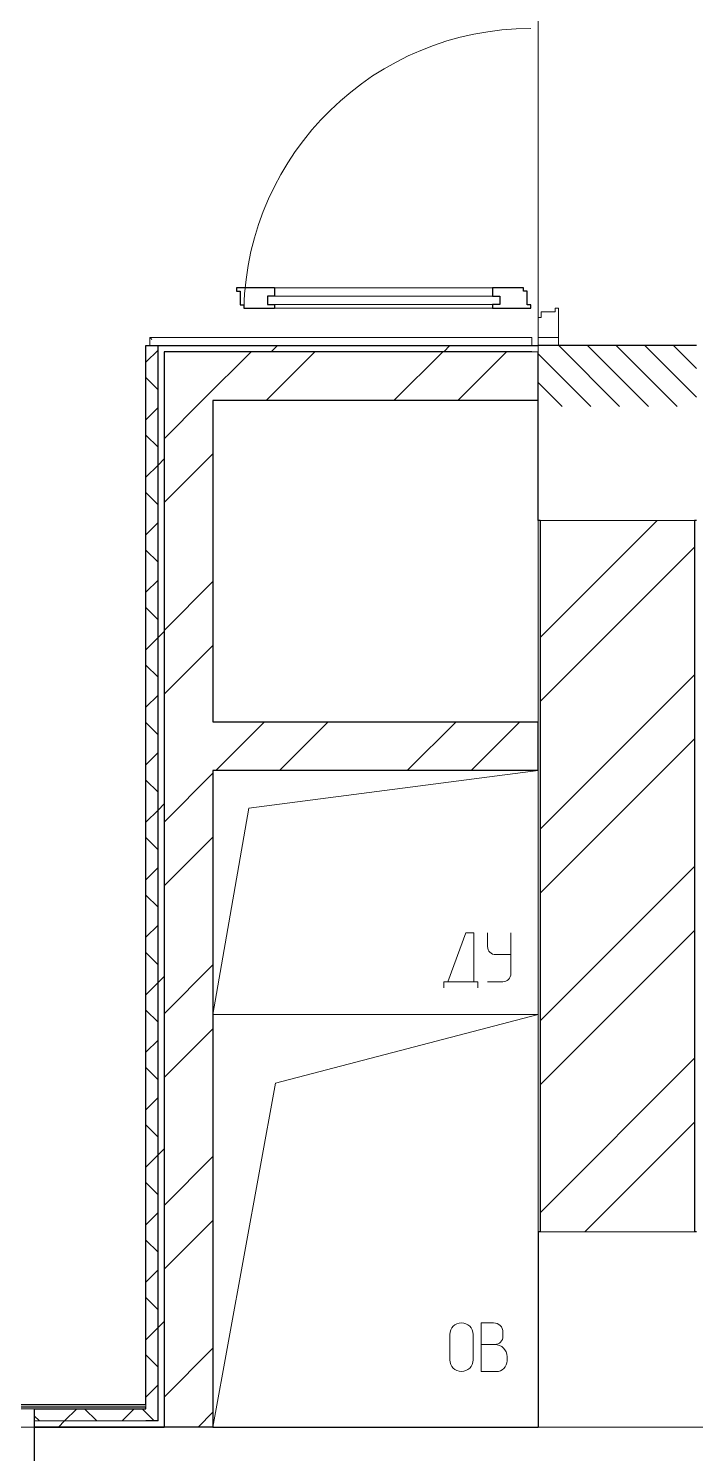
# Model space of a CAD drawing. Header units: millimetres. Extents: x -695119 to 412940, y -249585 to 622758.
# Drawn here: x 291297 to 292938, y 95847 to 99352 of the extents above; entities that cross this region are included whole.
import ezdxf

# ---------------------------------------------------------------- set-up
doc = ezdxf.new("R2010")
doc.units = ezdxf.units.MM
doc.linetypes.add('ADSK_Линия сетки', pattern=[25, 20, -2.5, 0, -2.5])
doc.linetypes.add('ADSK_Штриховая_ш2 п1_5', pattern=[4.5, 3, -1.5])
for name, color, linetype, lineweight in [('Двери', 8, 'Continuous', 9), ('Ограждение', 8, 'Continuous', 9), ('Оси', 252, 'Continuous', 9), ('Стены внутренние', 252, 'Continuous', 18), ('Стены наружные', 252, 'Continuous', 18), ('Стены штриховка', 7, 'Continuous', 9)]:
    doc.layers.add(name, color=color, linetype=linetype, lineweight=lineweight)
doc.layers.add('Двери открывание', color=7, linetype='Continuous', lineweight=9, true_color=0xc0c0c0)

# ---------------------------------------------------------------- blocks, each defined once
blk = doc.blocks.new('план 2 этажа')
at = {"layer": 'Двери', "lineweight": 18, "true_color": 0x636466}
h = blk.add_hatch(dxfattribs=at)
h.set_pattern_fill('FP_2', color=251, angle=90, style=0, pattern_type=2)
h.set_pattern_definition([(135, (292745.813, 99346.636), (-35.3553, -35.3553), [])])
h.paths.add_polyline_path([(292550.8, 98421.6), (292940.8, 98421.6), (292940.8, 98571.6), (292550.8, 98571.6), (292550.8, 98441.4)])
h.paths.add_polyline_path([(292749.2, 100371.6), (292940.8, 100371.6), (292940.8, 100521.6), (292550.8, 100521.6), (292550.8, 100371.6)])
at = {"color": 251, "lineweight": 18, "true_color": 0x636466}
for p, q in [((291838.9, 97433.6), (292550.8, 97526.6)), ((292550.8, 97526.6), (292550.8, 96926.6)), ((291750.8, 96926.6), (291838.9, 97433.6)), ((292372.9, 97127), (292329.2, 97007)), ((292392.5, 97127), (292372.9, 97127)), ((292392.5, 97007), (292392.5, 97127)), ((292426.6, 97093.6), (292426.6, 97127)), ((292484, 97027), (292484, 97127)), ((292484, 97073.6), (292446.6, 97073.6)), ((292319.2, 97007), (292319.2, 96992)), ((292329.2, 97007), (292319.2, 97007)), ((292329.2, 97007), (292392.5, 97007)), ((292392.5, 97007), (292402.5, 97007)), ((292402.5, 97007), (292402.5, 96992)), ((292426.6, 97007), (292464, 97007)), ((292550.8, 96926.6), (291750.8, 96926.6)), ((291750.8, 96926.6), (292550.8, 96926.6)), ((292550.8, 96926.6), (291904.9, 96757.8)), ((292550.8, 96926.6), (292550.8, 96391.6)), ((291750.8, 95911.6), (291904.9, 96757.8)), ((292441.3, 96168.1), (292411.3, 96168.1)), ((292411.3, 96168.1), (292411.3, 96048.1)), ((292464.6, 96134.7), (292464.6, 96144.7)), ((292333.7, 96076.8), (292333.7, 96139.4)), ((292391.1, 96076.8), (292391.1, 96139.4)), ((292444.6, 96114.7), (292411.3, 96114.7)), ((292474.6, 96074.7), (292474.6, 96084.7)), ((292411.3, 96048.1), (292448, 96048.1))]:
    blk.add_line(p, q, dxfattribs=at)
for centre, radius, start, end in [((292446.6, 97093.6), 20, 180, 270), ((292464, 97027), 20, 270, 0), ((292362.4, 96139.4), 28.7, 0, 180), ((292441.3, 96144.7), 23.3, 0, 90), ((292444.6, 96134.7), 20, 270, 0), ((292444.6, 96084.7), 30, 0, 90), ((292362.4, 96076.8), 28.7, 180, 0), ((292448, 96074.7), 26.7, 270, 0)]:
    blk.add_arc(centre, radius, start, end, dxfattribs=at)
at = {"layer": 'Двери', "color": 251, "lineweight": 30, "true_color": 0x636466}
for p, q in [((291902.8, 98713.6), (291808.8, 98713.6)), ((291808.8, 98713.6), (291808.8, 98705.6)), ((291808.8, 98705.6), (291817.8, 98705.6)), ((291817.8, 98705.6), (291817.8, 98671.6)), ((291902.8, 98713.6), (291902.8, 98693.6)), ((292514.8, 98713.6), (292438.8, 98713.6)), ((292438.8, 98713.6), (292438.8, 98693.6)), ((292514.8, 98705.6), (292514.8, 98713.6)), ((292523.8, 98705.6), (292514.8, 98705.6)), ((292523.8, 98671.6), (292523.8, 98705.6)), ((291817.8, 98671.6), (291826.8, 98671.6)), ((291826.8, 98671.6), (291826.8, 98663.6)), ((291902.8, 98693.6), (291884.8, 98693.6)), ((291884.8, 98693.6), (291884.8, 98672.6)), ((291884.8, 98672.6), (291902.8, 98672.6)), ((291902.8, 98672.6), (291902.8, 98663.6)), ((292438.8, 98693.6), (292456.8, 98693.6)), ((292438.8, 98672.6), (292438.8, 98663.6)), ((292456.8, 98672.6), (292438.8, 98672.6)), ((292456.8, 98693.6), (292456.8, 98672.6)), ((292532.8, 98671.6), (292523.8, 98671.6)), ((292532.8, 98663.6), (292532.8, 98671.6)), ((291826.8, 98663.6), (291902.8, 98663.6)), ((292438.8, 98663.6), (292532.8, 98663.6))]:
    blk.add_line(p, q, dxfattribs=at)
at = {"layer": 'Двери', "color": 251, "true_color": 0x636466}
for p, q in [((292438.8, 98713.6), (291902.8, 98713.6)), ((292456.8, 98693.6), (291884.8, 98693.6)), ((291884.8, 98693.6), (291884.8, 98672.6)), ((291884.8, 98672.6), (292456.8, 98672.6)), ((292456.8, 98672.6), (292456.8, 98693.6)), ((291902.8, 98663.6), (292438.8, 98663.6)), ((292550.8, 98640.6), (292550.8, 98591.6)), ((292558.8, 98640.6), (292550.8, 98640.6)), ((292592.8, 98654.6), (292558.8, 98654.6)), ((292558.8, 98654.6), (292558.8, 98640.6)), ((292600.8, 98663.6), (292592.8, 98663.6)), ((292592.8, 98663.6), (292592.8, 98654.6)), ((292600.8, 98591.6), (292600.8, 98663.6)), ((292600.8, 98591.6), (292550.8, 98591.6)), ((292550.8, 98591.6), (292550.8, 98571.6)), ((292550.8, 98591.6), (292600.8, 98591.6)), ((292550.8, 98571.6), (292600.8, 98571.6)), ((292600.8, 98571.6), (292600.8, 98591.6))]:
    blk.add_line(p, q, dxfattribs=at)
at = {"layer": 'Двери', "color": 251, "linetype": 'ADSK_Штриховая_ш2 п1_5', "true_color": 0x636466}
for p, q in [((292940.8, 98571.6), (292550.8, 98571.6)), ((292550.8, 98571.6), (292550.8, 98421.6))]:
    blk.add_line(p, q, dxfattribs=at)
at = {"layer": 'Двери открывание', "color": 251, "true_color": 0x636466}
blk.add_arc((292532.8, 98645.6), 706, 90, 178.539, dxfattribs=at)
at = {"layer": 'Ограждение', "color": 251, "true_color": 0x636466}
for p, q in [((292535.8, 98591.6), (291595.8, 98591.6)), ((291595.8, 98591.6), (291595.8, 98571.6)), ((292535.8, 98586.6), (292535.8, 98591.6)), ((292535.8, 98586.6), (292535.8, 98571.6))]:
    blk.add_line(p, q, dxfattribs=at)
blk.add_open_spline([(291595.8, 98591.6), (291595.8, 98591.6), (291595.9, 98591.5), (291596.2, 98591.3), (291596.5, 98591), (291596.8, 98590.7), (291597.1, 98590.4), (291597.3, 98590.1), (291597.8, 98589.7), (291598.2, 98589.2), (291598.6, 98588.8), (291599, 98588.5), (291599.7, 98587.7), (291600.4, 98587.1), (291600.8, 98586.6)], degree=3, knots=[0, 0, 0, 0, 0.166667, 0.25, 0.333333, 0.416667, 0.458333, 0.5, 0.583333, 0.666667, 0.708333, 0.75, 0.833333, 1, 1, 1, 1], dxfattribs=at)
at = {"layer": 'Оси', "color": 251, "linetype": 'ADSK_Линия сетки', "ltscale": 100, "true_color": 0x636466}
blk.add_line((326840.8, 95911.6), (255118.5, 95911.6), dxfattribs=at)
at = {"layer": 'Стены внутренние', "color": 251, "true_color": 0x636466}
for p, q in [((292550.8, 98640.6), (292550.8, 100302.6)), ((292550.8, 98571.6), (292550.8, 98556.6)), ((292550.8, 97646.6), (292550.8, 98141.6)), ((292555.8, 98141.6), (292935.8, 98141.6)), ((292550.8, 96391.6), (292550.8, 97526.6)), ((292935.8, 96391.6), (292555.8, 96391.6)), ((289560.8, 95911.6), (291310.8, 95911.6))]:
    blk.add_line(p, q, dxfattribs=at)
at = {"layer": 'Стены внутренние', "color": 251, "lineweight": 30, "true_color": 0x636466}
for p, q in [((292940.8, 98571.6), (292550.8, 98571.6)), ((292550.8, 98141.6), (292550.8, 98436.6)), ((292555.8, 98141.6), (292550.8, 98141.6)), ((292940.8, 98141.6), (292935.8, 98141.6)), ((292550.8, 96391.6), (292550.8, 95911.6)), ((292555.8, 96391.6), (292550.8, 96391.6)), ((292940.8, 96391.6), (292935.8, 96391.6)), ((291310.8, 95911.6), (291630.8, 95911.6)), ((291310.8, 95911.6), (291310.8, 95209.6)), ((291750.8, 95911.6), (292550.8, 95911.6))]:
    blk.add_line(p, q, dxfattribs=at)
at = {"layer": 'Стены наружные', "color": 251, "lineweight": 30, "true_color": 0x636466}
for p, q in [((291585.8, 98571.6), (292550.8, 98571.6)), ((291585.8, 95966.6), (291585.8, 98571.6)), ((291615.8, 95926.6), (291615.8, 98571.6)), ((292535.8, 98556.6), (291630.8, 98556.6)), ((291630.8, 98556.6), (291630.8, 95911.6)), ((292550.8, 98436.6), (292550.8, 98556.6)), ((292550.8, 98436.6), (291750.8, 98436.6)), ((291750.8, 98436.6), (291750.8, 97646.6)), ((292555.8, 98141.6), (292555.8, 96391.6)), ((292935.8, 98141.6), (292935.8, 96391.6)), ((291750.8, 97646.6), (292550.8, 97646.6)), ((292550.8, 97526.6), (292550.8, 97646.6)), ((292550.8, 97526.6), (291750.8, 97526.6)), ((291750.8, 97526.6), (291750.8, 95911.6)), ((291585.8, 95966.6), (274450.8, 95966.6)), ((274450.8, 95961.6), (291585.8, 95961.6)), ((291310.8, 95956.6), (291585.8, 95956.6)), ((291310.8, 95956.6), (291310.8, 95911.6)), ((291585.8, 95956.6), (291585.8, 95961.6)), ((291750.8, 95911.6), (291310.8, 95911.6)), ((291615.8, 95926.6), (291585.8, 95926.6)), ((291630.8, 95911.6), (291630.8, 95911.6))]:
    blk.add_line(p, q, dxfattribs=at)
at = {"layer": 'Стены наружные', "color": 251, "linetype": 'Continuous', "lineweight": 9, "true_color": 0x636466}
for p, q in [((291894.6, 98556.6), (291909.6, 98571.6)), ((292318.9, 98556.6), (292333.9, 98571.6)), ((291585.8, 98530.7), (291615.8, 98560.7)), ((291724.7, 98436.6), (291844.7, 98556.6)), ((291881.9, 98436.6), (292001.9, 98556.6)), ((292196.2, 98436.6), (292316.2, 98556.6)), ((292353.4, 98436.6), (292473.4, 98556.6)), ((291615.8, 98463.1), (291585.8, 98493.1)), ((291630.8, 98342.7), (291724.7, 98436.6)), ((291585.8, 98389.3), (291615.8, 98419.3)), ((291615.8, 98321.6), (291585.8, 98351.6)), ((291615.8, 98277.9), (291630.8, 98292.9)), ((291630.8, 98185.6), (291750.8, 98305.6)), ((291585.8, 98247.9), (291615.8, 98277.9)), ((291615.8, 98180.2), (291585.8, 98210.2)), ((291585.8, 98106.4), (291615.8, 98136.4)), ((292555.8, 97853.3), (292844.1, 98141.6)), ((292555.8, 97853.3), (292844.1, 98141.6)), ((292555.8, 97696.2), (292935.8, 98076.2)), ((292555.8, 97696.2), (292935.8, 98076.2)), ((291615.8, 98038.8), (291585.8, 98068.8)), ((291585.8, 97965), (291615.8, 97995)), ((291630.8, 97871.2), (291750.8, 97991.2)), ((291615.8, 97897.4), (291585.8, 97927.4)), ((291615.8, 97853.6), (291630.8, 97868.6)), ((291585.8, 97823.6), (291615.8, 97853.6)), ((291630.8, 97714.1), (291750.8, 97834.1)), ((291615.8, 97756), (291585.8, 97786)), ((292555.8, 97381.9), (292935.8, 97761.9)), ((292555.8, 97381.9), (292935.8, 97761.9)), ((291585.8, 97682.2), (291615.8, 97712.2)), ((291615.8, 97614.5), (291585.8, 97644.5)), ((291757.7, 97526.6), (291877.7, 97646.6)), ((291914.8, 97526.6), (292034.8, 97646.6)), ((292229.1, 97526.6), (292349.1, 97646.6)), ((292386.3, 97526.6), (292506.3, 97646.6)), ((292555.8, 97224.7), (292935.8, 97604.7)), ((292555.8, 97224.7), (292935.8, 97604.7)), ((291585.8, 97540.8), (291615.8, 97570.8)), ((291630.8, 97399.8), (291750.8, 97519.8)), ((291615.8, 97473.1), (291585.8, 97503.1)), ((291615.8, 97429.3), (291630.8, 97444.3)), ((291585.8, 97399.3), (291615.8, 97429.3)), ((291615.8, 97331.7), (291585.8, 97361.7)), ((291630.8, 97242.6), (291750.8, 97362.6)), ((291585.8, 97257.9), (291615.8, 97287.9)), ((292555.8, 96910.4), (292935.8, 97290.4)), ((292555.8, 96910.4), (292935.8, 97290.4)), ((291615.8, 97190.3), (291585.8, 97220.3)), ((291585.8, 97116.5), (291615.8, 97146.5)), ((292555.8, 96753.2), (292935.8, 97133.2)), ((292555.8, 96753.2), (292935.8, 97133.2)), ((291615.8, 97048.8), (291585.8, 97078.8)), ((291630.8, 96928.3), (291750.8, 97048.3)), ((291585.8, 96975.1), (291615.8, 97005.1)), ((291615.8, 97005.1), (291630.8, 97020.1)), ((291615.8, 96907.4), (291585.8, 96937.4)), ((291630.8, 96771.2), (291750.8, 96891.2)), ((291585.8, 96833.6), (291615.8, 96863.6)), ((292555.8, 96438.9), (292935.8, 96818.9)), ((292555.8, 96438.9), (292935.8, 96818.9)), ((291615.8, 96766), (291585.8, 96796)), ((291585.8, 96692.2), (291615.8, 96722.2)), ((291615.8, 96624.6), (291585.8, 96654.6)), ((292665.7, 96391.6), (292935.8, 96661.8)), ((292665.7, 96391.6), (292935.8, 96661.8)), ((291585.8, 96550.8), (291615.8, 96580.8)), ((291615.8, 96580.8), (291630.8, 96595.8)), ((291630.8, 96456.9), (291750.8, 96576.9)), ((291615.8, 96483.2), (291585.8, 96513.2)), ((291585.8, 96409.4), (291615.8, 96439.4)), ((291630.8, 96299.7), (291750.8, 96419.7)), ((291615.8, 96341.7), (291585.8, 96371.7)), ((291585.8, 96268), (291615.8, 96298)), ((291615.8, 96200.3), (291585.8, 96230.3)), ((291585.8, 96126.5), (291615.8, 96156.5)), ((291615.8, 96156.5), (291630.8, 96171.5)), ((291615.8, 96058.9), (291585.8, 96088.9)), ((291630.8, 95985.4), (291750.8, 96105.4)), ((291585.8, 95985.1), (291615.8, 96015.1)), ((291323.8, 95926.6), (291310.8, 95939.6)), ((291385.9, 95926.6), (291415.9, 95956.6)), ((291465.2, 95926.6), (291435.2, 95956.6)), ((291527.3, 95926.6), (291557.3, 95956.6)), ((291585.8, 95947.5), (291576.7, 95956.6)), ((291606.7, 95926.6), (291585.8, 95947.5)), ((291714.2, 95911.6), (291750.8, 95948.2)), ((291370.9, 95911.6), (291385.9, 95926.6))]:
    blk.add_line(p, q, dxfattribs=at)
at = {"layer": 'Стены наружные', "color": 251, "true_color": 0x636466}
for p, q in [((289560.8, 95956.6), (291310.8, 95956.6)), ((291310.8, 95911.6), (289560.8, 95911.6))]:
    blk.add_line(p, q, dxfattribs=at)
at = {"layer": 'Стены штриховка', "color": 251, "true_color": 0x636466}
for p, q in [((292535.8, 98556.6), (292550.8, 98556.6)), ((291585.8, 95961.6), (291585.8, 95966.6)), ((291585.8, 95926.6), (291310.8, 95926.6))]:
    blk.add_line(p, q, dxfattribs=at)

msp = doc.modelspace()

# ---------------------------------------------------------------- block references
msp.add_blockref('план 2 этажа', (0, 0))

doc.saveas('drawing.dxf')
